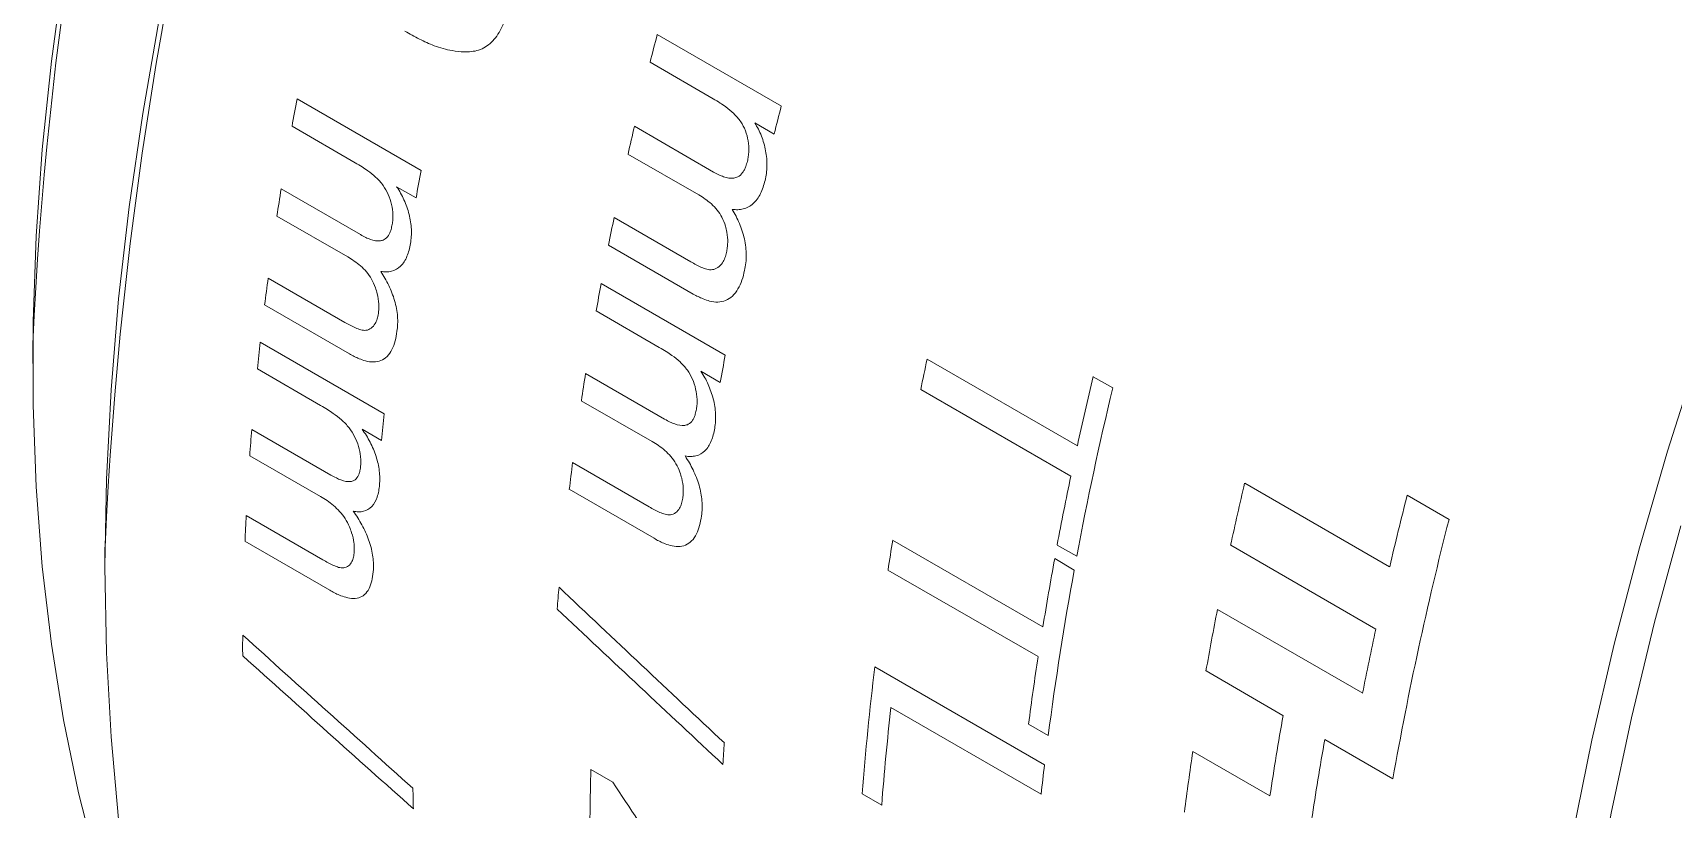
# Model space of a CAD drawing. Header units: millimetres. Extents: x 2 to 278, y 1 to 215.
# Drawn here: x 224.15 to 235.72, y 176.08 to 181.56 of the extents above; entities that cross this region are included whole.
import ezdxf

# ---------------------------------------------------------------- set-up
doc = ezdxf.new("R2010")
doc.units = ezdxf.units.MM

msp = doc.modelspace()

# ---------------------------------------------------------------- linework, layer by layer
at = {"color": 7, "linetype": 'Continuous', "lineweight": 18}
for p, q in [((228.559, 181.546), (229.434, 181.041)), ((228.954, 181.092), (228.508, 181.35)), ((226.019, 181.092), (226.894, 180.587)), ((226.429, 180.642), (225.983, 180.899)), ((228.398, 180.899), (228.956, 180.576)), ((229.383, 180.844), (229.247, 180.923)), ((228.852, 180.415), (228.352, 180.703)), ((225.907, 180.457), (226.465, 180.135)), ((226.858, 180.394), (226.721, 180.473)), ((226.376, 179.978), (225.877, 180.266)), ((228.255, 180.255), (228.796, 179.943)), ((228.813, 179.716), (228.215, 180.061)), ((225.814, 179.828), (226.355, 179.516)), ((228.163, 179.79), (229.038, 179.285)), ((226.388, 179.294), (225.79, 179.639)), ((228.573, 179.34), (228.128, 179.597)), ((224.155, 179.364), (224.155, 179.226)), ((225.759, 179.376), (226.634, 178.871)), ((230.463, 179.256), (231.522, 178.645)), ((226.185, 178.931), (225.739, 179.189)), ((228.053, 179.155), (228.611, 178.833)), ((229.003, 179.092), (228.866, 179.171)), ((231.634, 179.133), (231.772, 179.054)), ((231.476, 178.431), (230.417, 179.042)), ((228.523, 178.676), (228.023, 178.964)), ((225.7, 178.761), (226.258, 178.438)), ((226.614, 178.683), (226.477, 178.762)), ((226.185, 178.288), (225.685, 178.576)), ((227.962, 178.527), (228.503, 178.215)), ((228.536, 177.994), (227.938, 178.339)), ((233.724, 177.793), (232.702, 178.383)), ((234.143, 178.127), (233.848, 178.298)), ((225.66, 178.154), (226.201, 177.842)), ((224.664, 177.93), (224.664, 177.792)), ((226.249, 177.628), (225.651, 177.973)), ((230.219, 177.981), (231.279, 177.369)), ((231.518, 177.867), (231.38, 177.946)), ((232.603, 177.945), (233.627, 177.354)), ((231.362, 177.85), (231.5, 177.77)), ((231.246, 177.159), (230.186, 177.77)), ((233.534, 176.901), (232.51, 177.492)), ((230.093, 177.087), (231.29, 176.396)), ((232.429, 177.058), (232.972, 176.744)), ((231.266, 176.189), (230.207, 176.801)), ((231.316, 176.604), (231.178, 176.684)), ((233.267, 176.574), (233.747, 176.297)), ((232.879, 176.177), (232.336, 176.49)), ((228.091, 176.363), (228.245, 176.275)), ((230.142, 176.112), (230.004, 176.191))]:
    msp.add_line(p, q, dxfattribs=at)
at = {"color": 7, "linetype": 'Continuous', "lineweight": 18, "flags": 128}
for points in [[(224.371, 181.987), (224.286, 181.357), (224.222, 180.735), (224.179, 180.123), (224.158, 179.522), (224.158, 178.933), (224.179, 178.357), (224.222, 177.794), (224.286, 177.246), (224.371, 176.714), (224.477, 176.199), (224.604, 175.702), (224.751, 175.223), (224.919, 174.763), (225.003, 174.559)], [(225.047, 181.653), (224.93, 180.988), (224.834, 180.33), (224.76, 179.681), (224.707, 179.04), (224.675, 178.41), (224.664, 177.792), (224.675, 177.186), (224.707, 176.593), (224.76, 176.014)], [(235.902, 166.252), (235.684, 166.685), (235.486, 167.139), (235.308, 167.613), (235.15, 168.107), (235.013, 168.619), (234.896, 169.15), (234.801, 169.697), (234.726, 170.26), (234.673, 170.839), (234.641, 171.432), (234.63, 172.038), (234.641, 172.657), (234.673, 173.287), (234.726, 173.927), (234.801, 174.577), (234.896, 175.234), (235.013, 175.899), (235.15, 176.57), (235.308, 177.246), (235.486, 177.926), (235.684, 178.608), (235.902, 179.293)], [(235.777, 178.081), (235.593, 177.403), (235.429, 176.727), (235.286, 176.056), (235.164, 175.392), (235.063, 174.734), (234.983, 174.083), (234.924, 173.442), (234.887, 172.811), (234.87, 172.191), (234.876, 171.584), (234.903, 170.989), (234.951, 170.409), (235.02, 169.843), (235.111, 169.294), (235.223, 168.761), (235.355, 168.246), (235.509, 167.75), (235.682, 167.273), (235.876, 166.816)]]:
    msp.add_lwpolyline(points, dxfattribs=at)
at = {"color": 7, "linetype": 'Continuous', "lineweight": 18}
for centre, radius, start, end in [((252.969, 176.659), 28.333, 122.5718, 177.4282), ((250.28, 178.211), 26.15, 122.5283, 177.4717), ((254.094, 174.844), 26.4, 165.2927, 165.7334), ((249.475, 176.634), 23.876, 169.2385, 169.7097), ((254.969, 174.339), 26.4, 165.2927, 165.7334), ((253.193, 175.064), 25.472, 166.759, 167.2103), ((250.35, 176.129), 23.876, 169.2385, 169.7097), ((248.478, 176.805), 22.865, 170.8091, 171.2941), ((252.249, 175.269), 24.507, 168.2616, 168.7247), ((247.46, 176.951), 21.836, 172.4267, 172.9268), ((251.541, 175.406), 23.785, 169.3795, 169.8519), ((246.711, 177.039), 21.082, 173.6352, 174.1472), ((252.416, 174.901), 23.785, 169.3795, 169.8519), ((254.755, 173.952), 24.865, 167.6821, 168.1866), ((250.542, 175.575), 22.772, 170.9541, 171.4405), ((256.326, 173.228), 25.389, 166.5491, 167.6799), ((255.948, 173.265), 24.86, 166.5353, 169.3334), ((247.586, 176.534), 21.082, 173.6352, 174.1472), ((245.674, 177.134), 20.041, 175.3446, 175.8742), ((249.522, 175.718), 21.742, 172.5762, 173.0778), ((255.291, 173.449), 24.331, 168.1842, 169.3476), ((257.288, 172.625), 25.252, 166.8191, 167.8394), ((258.981, 171.878), 25.94, 165.671, 166.8186), ((244.639, 177.198), 19.003, 177.1137, 177.6624), ((258.31, 171.938), 24.947, 165.6353, 169.9368), ((252.793, 174.316), 22.869, 170.7788, 171.3123), ((254.398, 173.615), 23.422, 169.5829, 170.7762), ((253.986, 173.629), 22.864, 169.5662, 172.5249), ((248.081, 175.87), 20.293, 174.9708, 175.4049), ((255.958, 172.899), 23.894, 168.9167, 169.9752), ((257.655, 172.176), 24.58, 167.8391, 168.9166), ((243.21, 177.231), 17.575, 179.7399, 180.2177), ((253.298, 173.788), 22.309, 171.3094, 172.542), ((250.757, 174.58), 20.815, 173.0825, 175.561), ((250.723, 174.516), 20.643, 173.646, 175.5671), ((255.717, 172.723), 23.097, 169.9731, 171.3994), ((248.587, 175.23), 19.6, 176.1346, 176.5789), ((256.011, 172.553), 23.097, 169.9731, 171.3994), ((254.376, 173.158), 22.29, 171.4012, 172.51), ((246.061, 175.817), 17.978, 178.2575, 180.1933), ((252.536, 173.824), 21.401, 173.0966, 173.6542), ((243.737, 176.532), 16.904, 181.0219, 181.5122)]:
    msp.add_arc(centre, radius, start, end, dxfattribs=at)
for points, knots in [([(227.502, 181.709), (227.496, 181.687), (227.484, 181.645), (227.451, 181.567), (227.394, 181.484), (227.301, 181.428), (227.204, 181.421), (227.119, 181.43), (227.049, 181.445), (226.989, 181.465), (226.933, 181.489), (226.864, 181.522), (226.813, 181.551), (226.779, 181.57)], [0, 0, 0, 0, 0.062586, 0.12514, 0.249851, 0.374359, 0.499262, 0.599384, 0.674492, 0.749599, 0.8122, 0.874798, 1, 1, 1, 1]), ([(229.195, 180.652), (229.197, 180.664), (229.202, 180.686), (229.206, 180.734), (229.202, 180.796), (229.183, 180.869), (229.148, 180.936), (229.099, 180.991), (229.048, 181.031), (229, 181.065), (228.97, 181.083), (228.954, 181.092)], [0, 0, 0, 0, 0.062594, 0.125144, 0.250025, 0.375315, 0.499538, 0.642334, 0.785354, 0.883431, 1, 1, 1, 1]), ([(229.247, 180.923), (229.255, 180.908), (229.273, 180.879), (229.301, 180.814), (229.327, 180.727), (229.335, 180.636), (229.33, 180.566), (229.323, 180.533), (229.319, 180.516)], [0, 0, 0, 0, 0.125204, 0.250351, 0.500162, 0.749689, 0.874802, 1, 1, 1, 1]), ([(226.69, 180.207), (226.691, 180.218), (226.695, 180.24), (226.695, 180.287), (226.687, 180.348), (226.664, 180.419), (226.626, 180.486), (226.575, 180.541), (226.524, 180.581), (226.475, 180.615), (226.445, 180.632), (226.429, 180.642)], [0, 0, 0, 0, 0.0625943, 0.125144, 0.2500251, 0.3753151, 0.4995382, 0.6423339, 0.7853537, 0.883431, 1, 1, 1, 1]), ([(228.956, 180.576), (228.968, 180.569), (228.992, 180.557), (229.04, 180.537), (229.086, 180.528), (229.132, 180.542), (229.157, 180.565), (229.174, 180.592), (229.185, 180.619), (229.191, 180.64), (229.195, 180.652)], [0, 0, 0, 0, 0.13581, 0.250606, 0.500086, 0.60012, 0.749513, 0.821057, 0.892661, 1, 1, 1, 1]), ([(229.319, 180.516), (229.315, 180.5), (229.306, 180.468), (229.282, 180.409), (229.239, 180.347), (229.179, 180.316), (229.127, 180.309), (229.101, 180.312), (229.087, 180.313)], [0, 0, 0, 0, 0.125355, 0.250618, 0.500046, 0.749439, 0.874663, 1, 1, 1, 1]), ([(226.721, 180.473), (226.731, 180.458), (226.75, 180.429), (226.781, 180.364), (226.812, 180.279), (226.826, 180.189), (226.825, 180.121), (226.821, 180.088), (226.819, 180.072)], [0, 0, 0, 0, 0.125204, 0.250351, 0.500162, 0.749689, 0.874802, 1, 1, 1, 1]), ([(229.047, 180.009), (229.049, 180.02), (229.054, 180.043), (229.057, 180.091), (229.053, 180.143), (229.039, 180.203), (229.009, 180.278), (228.956, 180.341), (228.897, 180.387), (228.867, 180.406), (228.852, 180.415)], [0, 0, 0, 0, 0.0716019, 0.1431969, 0.2859859, 0.3718536, 0.5004576, 0.7494159, 0.8746772, 1, 1, 1, 1]), ([(229.087, 180.313), (229.097, 180.297), (229.115, 180.265), (229.147, 180.197), (229.177, 180.105), (229.189, 180.009), (229.185, 179.935), (229.178, 179.9), (229.175, 179.883)], [0, 0, 0, 0, 0.125211, 0.250371, 0.50018, 0.74971, 0.874809, 1, 1, 1, 1]), ([(226.465, 180.135), (226.478, 180.128), (226.501, 180.115), (226.549, 180.095), (226.594, 180.086), (226.637, 180.099), (226.659, 180.121), (226.674, 180.148), (226.683, 180.174), (226.687, 180.195), (226.69, 180.207)], [0, 0, 0, 0, 0.13581, 0.250606, 0.500086, 0.60012, 0.749513, 0.821057, 0.892661, 1, 1, 1, 1]), ([(226.819, 180.072), (226.816, 180.056), (226.809, 180.025), (226.79, 179.967), (226.753, 179.907), (226.697, 179.877), (226.648, 179.871), (226.622, 179.874), (226.609, 179.875)], [0, 0, 0, 0, 0.125355, 0.250618, 0.500046, 0.749439, 0.874663, 1, 1, 1, 1]), ([(226.592, 179.578), (226.593, 179.589), (226.596, 179.611), (226.596, 179.658), (226.588, 179.709), (226.57, 179.768), (226.537, 179.842), (226.481, 179.904), (226.422, 179.95), (226.391, 179.968), (226.376, 179.978)], [0, 0, 0, 0, 0.071602, 0.143197, 0.285986, 0.371854, 0.500458, 0.749416, 0.874677, 1, 1, 1, 1]), ([(228.796, 179.943), (228.821, 179.929), (228.858, 179.908), (228.909, 179.889), (228.95, 179.885), (228.988, 179.901), (229.018, 179.932), (229.037, 179.97), (229.044, 179.996), (229.047, 180.009)], [0, 0, 0, 0, 0.250473, 0.37567, 0.500472, 0.642936, 0.78552, 0.892742, 1, 1, 1, 1]), ([(226.609, 179.875), (226.619, 179.86), (226.639, 179.828), (226.674, 179.761), (226.71, 179.671), (226.728, 179.576), (226.729, 179.504), (226.725, 179.47), (226.723, 179.453)], [0, 0, 0, 0, 0.125211, 0.250371, 0.50018, 0.74971, 0.874809, 1, 1, 1, 1]), ([(229.175, 179.883), (229.169, 179.859), (229.158, 179.812), (229.13, 179.749), (229.091, 179.699), (229.026, 179.656), (228.951, 179.657), (228.886, 179.68), (228.847, 179.697), (228.825, 179.709), (228.813, 179.716)], [0, 0, 0, 0, 0.125315, 0.250504, 0.378751, 0.500639, 0.749267, 0.849531, 0.92476, 1, 1, 1, 1]), ([(226.355, 179.516), (226.38, 179.502), (226.418, 179.482), (226.468, 179.462), (226.507, 179.457), (226.543, 179.473), (226.569, 179.503), (226.585, 179.539), (226.589, 179.565), (226.592, 179.578)], [0, 0, 0, 0, 0.250473, 0.37567, 0.500472, 0.642936, 0.78552, 0.892742, 1, 1, 1, 1]), ([(226.723, 179.453), (226.72, 179.43), (226.712, 179.384), (226.689, 179.323), (226.656, 179.274), (226.596, 179.233), (226.524, 179.235), (226.46, 179.258), (226.422, 179.275), (226.399, 179.288), (226.388, 179.294)], [0, 0, 0, 0, 0.125315, 0.250504, 0.378751, 0.500639, 0.749267, 0.849531, 0.92476, 1, 1, 1, 1]), ([(228.835, 178.905), (228.837, 178.916), (228.84, 178.938), (228.84, 178.985), (228.832, 179.046), (228.809, 179.118), (228.771, 179.184), (228.72, 179.239), (228.669, 179.279), (228.62, 179.313), (228.59, 179.33), (228.573, 179.34)], [0, 0, 0, 0, 0.0625943, 0.125144, 0.2500251, 0.3753151, 0.4995382, 0.6423339, 0.7853537, 0.883431, 1, 1, 1, 1]), ([(228.866, 179.171), (228.876, 179.156), (228.895, 179.127), (228.926, 179.063), (228.957, 178.977), (228.971, 178.888), (228.971, 178.819), (228.966, 178.786), (228.964, 178.77)], [0, 0, 0, 0, 0.125204, 0.250351, 0.500162, 0.749689, 0.874802, 1, 1, 1, 1]), ([(226.467, 178.504), (226.468, 178.515), (226.469, 178.537), (226.466, 178.582), (226.454, 178.642), (226.427, 178.711), (226.385, 178.777), (226.332, 178.831), (226.28, 178.871), (226.231, 178.904), (226.201, 178.922), (226.185, 178.931)], [0, 0, 0, 0, 0.0625943, 0.125144, 0.2500251, 0.3753151, 0.4995382, 0.6423339, 0.7853537, 0.883431, 1, 1, 1, 1]), ([(228.611, 178.833), (228.624, 178.826), (228.647, 178.813), (228.695, 178.794), (228.74, 178.785), (228.783, 178.797), (228.805, 178.819), (228.82, 178.846), (228.829, 178.872), (228.833, 178.893), (228.835, 178.905)], [0, 0, 0, 0, 0.13581, 0.250606, 0.500086, 0.60012, 0.749513, 0.821057, 0.892661, 1, 1, 1, 1]), ([(226.477, 178.762), (226.488, 178.748), (226.508, 178.719), (226.543, 178.656), (226.579, 178.572), (226.598, 178.485), (226.603, 178.419), (226.601, 178.387), (226.6, 178.371)], [0, 0, 0, 0, 0.125204, 0.250351, 0.500162, 0.749689, 0.874802, 1, 1, 1, 1]), ([(228.964, 178.77), (228.961, 178.754), (228.955, 178.723), (228.936, 178.665), (228.899, 178.605), (228.844, 178.575), (228.795, 178.569), (228.769, 178.572), (228.756, 178.574)], [0, 0, 0, 0, 0.125355, 0.250618, 0.500046, 0.749439, 0.874663, 1, 1, 1, 1]), ([(228.739, 178.277), (228.74, 178.288), (228.743, 178.31), (228.743, 178.356), (228.735, 178.407), (228.717, 178.467), (228.684, 178.54), (228.628, 178.602), (228.569, 178.648), (228.538, 178.667), (228.523, 178.676)], [0, 0, 0, 0, 0.0716019, 0.1431969, 0.2859859, 0.3718536, 0.5004576, 0.7494159, 0.8746772, 1, 1, 1, 1]), ([(228.756, 178.574), (228.766, 178.558), (228.786, 178.526), (228.821, 178.459), (228.857, 178.369), (228.875, 178.275), (228.876, 178.203), (228.873, 178.169), (228.871, 178.151)], [0, 0, 0, 0, 0.125211, 0.250371, 0.50018, 0.74971, 0.874809, 1, 1, 1, 1]), ([(226.258, 178.438), (226.27, 178.432), (226.294, 178.419), (226.34, 178.399), (226.384, 178.389), (226.425, 178.401), (226.444, 178.422), (226.456, 178.447), (226.463, 178.473), (226.466, 178.493), (226.467, 178.504)], [0, 0, 0, 0, 0.13581, 0.250606, 0.500086, 0.60012, 0.749513, 0.821057, 0.892661, 1, 1, 1, 1]), ([(226.421, 177.897), (226.422, 177.908), (226.423, 177.929), (226.419, 177.974), (226.408, 178.024), (226.386, 178.081), (226.349, 178.153), (226.29, 178.215), (226.231, 178.26), (226.2, 178.279), (226.185, 178.288)], [0, 0, 0, 0, 0.0716019, 0.1431969, 0.2859859, 0.3718536, 0.5004576, 0.7494159, 0.8746772, 1, 1, 1, 1]), ([(226.6, 178.371), (226.599, 178.356), (226.595, 178.326), (226.581, 178.27), (226.55, 178.212), (226.499, 178.184), (226.453, 178.179), (226.428, 178.183), (226.415, 178.185)], [0, 0, 0, 0, 0.125355, 0.250618, 0.500046, 0.749439, 0.874663, 1, 1, 1, 1]), ([(228.503, 178.215), (228.528, 178.201), (228.565, 178.181), (228.616, 178.161), (228.655, 178.156), (228.691, 178.172), (228.716, 178.202), (228.732, 178.238), (228.737, 178.264), (228.739, 178.277)], [0, 0, 0, 0, 0.250473, 0.37567, 0.500472, 0.642936, 0.78552, 0.892742, 1, 1, 1, 1]), ([(226.415, 178.185), (226.426, 178.169), (226.448, 178.138), (226.486, 178.072), (226.527, 177.984), (226.551, 177.893), (226.558, 177.823), (226.557, 177.79), (226.557, 177.773)], [0, 0, 0, 0, 0.125211, 0.250371, 0.50018, 0.74971, 0.874809, 1, 1, 1, 1]), ([(228.871, 178.151), (228.867, 178.129), (228.859, 178.083), (228.837, 178.022), (228.804, 177.973), (228.745, 177.932), (228.672, 177.934), (228.608, 177.957), (228.57, 177.974), (228.547, 177.987), (228.536, 177.994)], [0, 0, 0, 0, 0.125315, 0.250504, 0.378751, 0.500639, 0.749267, 0.849531, 0.92476, 1, 1, 1, 1]), ([(226.201, 177.842), (226.225, 177.828), (226.263, 177.807), (226.312, 177.787), (226.35, 177.782), (226.383, 177.796), (226.405, 177.825), (226.418, 177.86), (226.42, 177.885), (226.421, 177.897)], [0, 0, 0, 0, 0.250473, 0.37567, 0.500472, 0.642936, 0.78552, 0.892742, 1, 1, 1, 1]), ([(226.557, 177.773), (226.555, 177.751), (226.551, 177.707), (226.534, 177.649), (226.506, 177.603), (226.453, 177.564), (226.384, 177.568), (226.321, 177.591), (226.283, 177.608), (226.26, 177.621), (226.249, 177.628)], [0, 0, 0, 0, 0.125315, 0.250504, 0.378751, 0.500639, 0.749267, 0.849531, 0.92476, 1, 1, 1, 1])]:
    msp.add_open_spline(points, degree=3, knots=knots, dxfattribs=at)
for points in [[(227.866, 177.649), (228.253, 177.282), (228.642, 176.916), (229.032, 176.551)], [(229.022, 176.399), (228.631, 176.764), (228.241, 177.129), (227.853, 177.495)], [(225.636, 177.311), (226.035, 176.95), (226.435, 176.59), (226.836, 176.231)], [(226.839, 176.086), (226.437, 176.445), (226.036, 176.804), (225.636, 177.164)], [(228.245, 176.275), (228.484, 175.911), (228.727, 175.549), (228.974, 175.189)]]:
    msp.add_open_spline(points, degree=3, dxfattribs=at)

doc.saveas('drawing.dxf')
